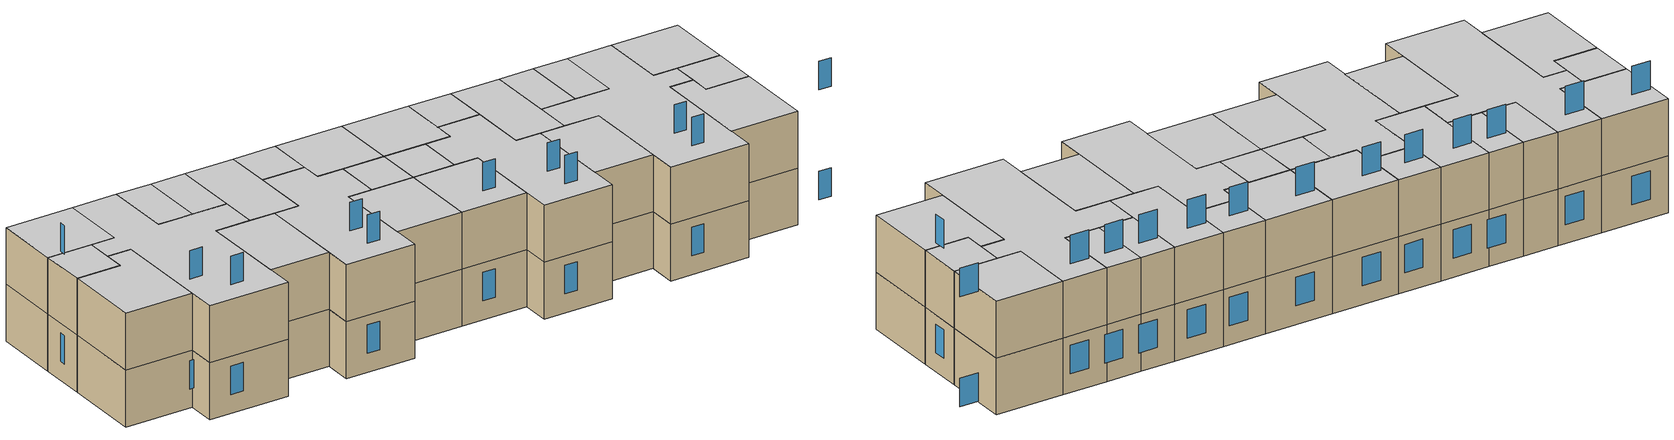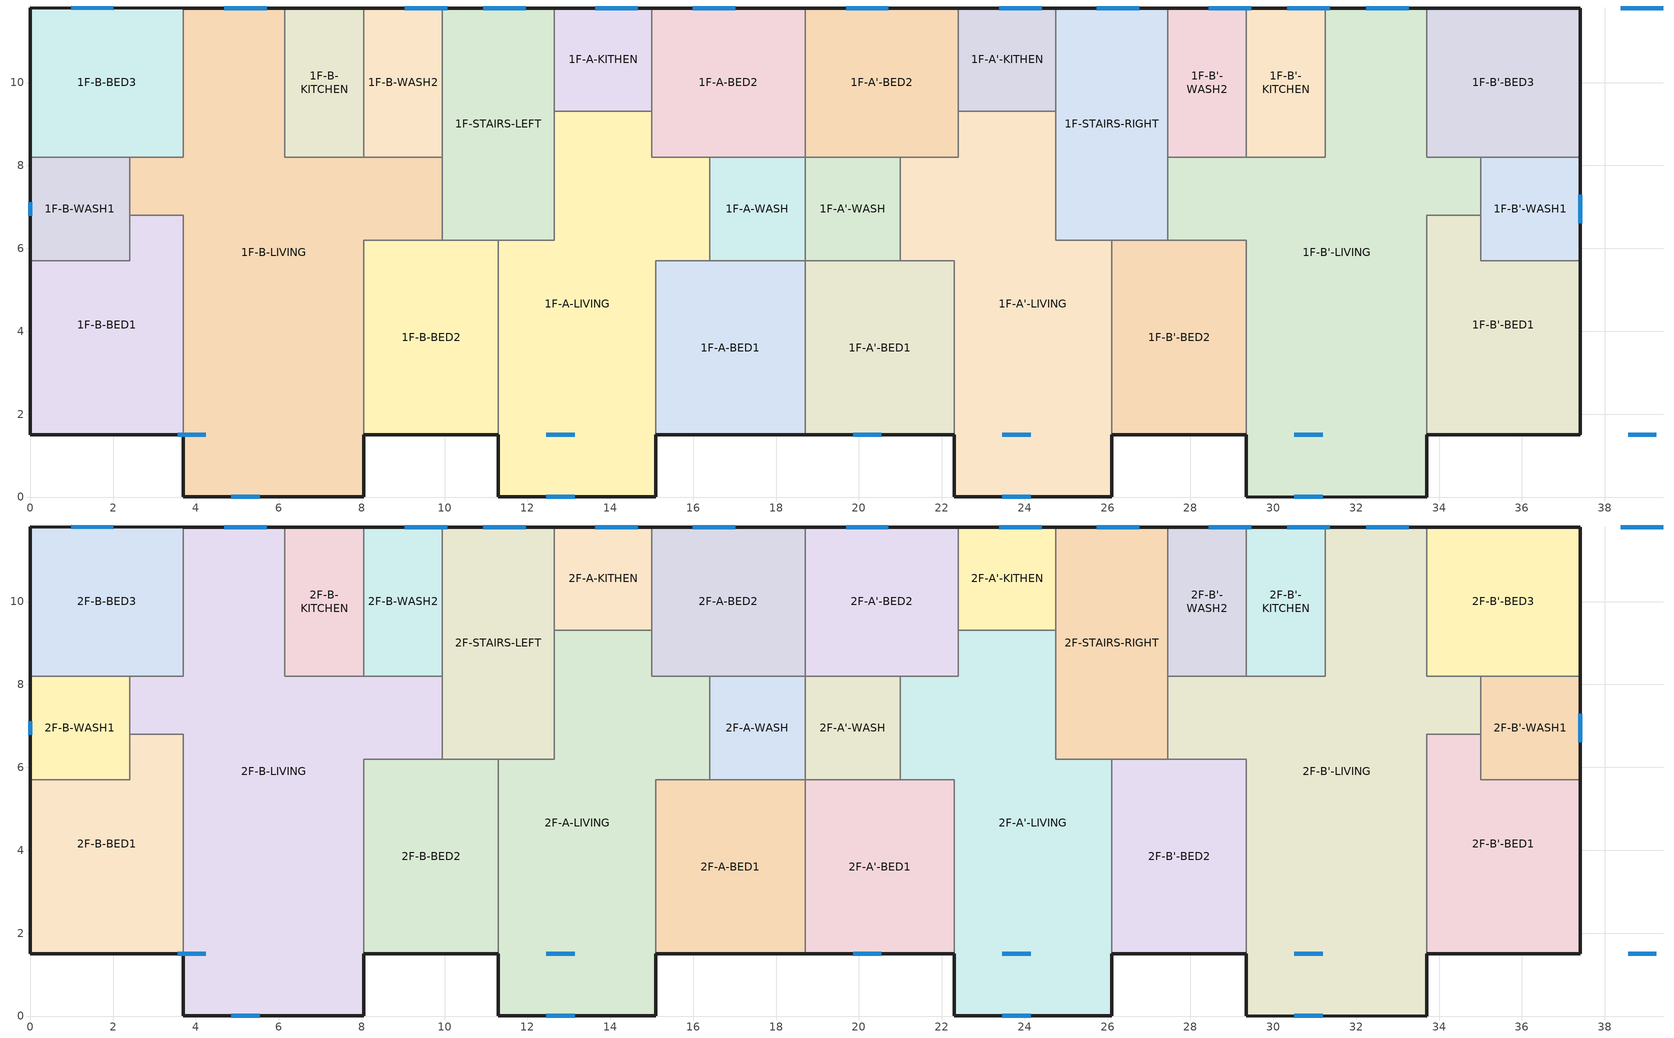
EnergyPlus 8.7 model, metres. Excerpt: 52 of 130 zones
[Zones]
1F-A'-BED1
 floor ground (ground_floor): 22.3,5.7 22.3,1.5 18.7,1.5 18.7,5.7 z0
 wall outside (Exterior Wall): 18.7,1.5 22.3,1.5 z0:3
 wall to 1F-A-BED1 (Interior Wall): 18.7,5.7 18.7,1.5 z0:3
 wall to 1F-A'-WASH (Interior Wall): 21,5.7 18.7,5.7 z0:3
 wall to 1F-A'-LIVING (Interior Wall): 22.3,1.5 22.3,5.7 21,5.7 z0:3
 window (Exterior Window): 23.46,1.5 24.14,1.5 z1:2.5
1F-A'-BED2
 floor ground (ground_floor): 22.4,11.8 22.4,8.2 18.7,8.2 18.7,11.8 z0
 wall outside (Exterior Wall): 22.4,11.8 18.7,11.8 z0:3
 wall to 1F-A'-LIVING (Interior Wall): 21,8.2 22.4,8.2 22.4,9.31 z0:3
 wall to 1F-A'-WASH (Interior Wall): 18.7,8.2 21,8.2 z0:3
 wall to 1F-A-BED2 (Interior Wall): 18.7,11.8 18.7,8.2 z0:3
 wall to 1F-A'-KITHEN (Interior Wall): 22.4,9.31 22.4,11.8 z0:3
 window (Exterior Window): 24.41,11.8 23.39,11.8 z1:2.5
1F-A'-KITHEN
 floor ground (ground_floor): 22.4,11.8 24.75,11.8 24.75,9.31 22.4,9.31 z0
 wall outside (Exterior Wall): 24.75,11.8 22.4,11.8 z0:3
 wall to 1F-STAIRS-RIGHT (Interior Wall): 24.75,9.31 24.75,11.8 z0:3
 wall to 1F-A'-LIVING (Interior Wall): 22.4,9.31 24.75,9.31 z0:3
 window (Exterior Window): 26.76,11.8 25.74,11.8 z1:2.5
1F-A'-LIVING
 floor ground (ground_floor): 24.75,9.31 24.75,6.2 26.1,6.2 26.1,0 22.3,0 22.3,5.7 21,5.7 21,8.2 22.4,8.2 22.4,9.31 z0
 wall outside (Exterior Wall): 22.3,1.5 22.3,0 26.1,0 26.1,1.5 z0:3
 wall to 1F-A'-WASH (Interior Wall): 21,8.2 21,5.7 z0:3
 wall to 1F-STAIRS-RIGHT (Interior Wall): 26.1,6.2 24.75,6.2 24.75,9.31 z0:3
 wall to 1F-B'-BED2 (Interior Wall): 26.1,1.5 26.1,6.2 z0:3
 window (Exterior Window): 23.46,0 24.14,0 z1:2.5
1F-A'-WASH
 floor ground (ground_floor): 21,8.2 21,5.7 18.7,5.7 18.7,8.2 z0
 wall to 1F-A-WASH (Interior Wall): 18.7,8.2 18.7,5.7 z0:3
1F-A-BED1
 floor ground (ground_floor): 18.7,5.7 18.7,1.5 15.1,1.5 15.1,5.7 z0
 wall outside (Exterior Wall): 15.1,1.5 18.7,1.5 z0:3
 wall to 1F-A-LIVING (Interior Wall): 16.4,5.7 15.1,5.7 15.1,1.5 z0:3
 wall to 1F-A-WASH (Interior Wall): 18.7,5.7 16.4,5.7 z0:3
 window (Exterior Window): 19.86,1.5 20.54,1.5 z1:2.5
1F-A-BED2
 floor ground (ground_floor): 15,11.8 18.7,11.8 18.7,8.2 15,8.2 z0
 wall outside (Exterior Wall): 18.7,11.8 15,11.8 z0:3
 wall to 1F-A-WASH (Interior Wall): 16.4,8.2 18.7,8.2 z0:3
 wall to 1F-A-LIVING (Interior Wall): 15,9.31 15,8.2 16.4,8.2 z0:3
 wall to 1F-A-KITHEN (Interior Wall): 15,11.8 15,9.31 z0:3
 window (Exterior Window): 20.71,11.8 19.69,11.8 z1:2.5
1F-A-KITHEN
 floor ground (ground_floor): 12.65,11.8 15,11.8 15,9.31 12.65,9.31 z0
 wall outside (Exterior Wall): 15,11.8 12.65,11.8 z0:3
 wall to 1F-A-LIVING (Interior Wall): 12.65,9.31 15,9.31 z0:3
 wall to 1F-STAIRS-LEFT (Interior Wall): 12.65,11.8 12.65,9.31 z0:3
 window (Exterior Window): 17.01,11.8 15.99,11.8 z1:2.5
1F-A-LIVING
 floor ground (ground_floor): 15,9.31 15,8.2 16.4,8.2 16.4,5.7 15.1,5.7 15.1,0 11.3,0 11.3,6.2 12.65,6.2 12.65,9.31 z0
 wall outside (Exterior Wall): 11.3,1.5 11.3,0 15.1,0 15.1,1.5 z0:3
 wall to 1F-B-BED2 (Interior Wall): 11.3,6.2 11.3,1.5 z0:3
 wall to 1F-STAIRS-LEFT (Interior Wall): 12.65,9.31 12.65,6.2 11.3,6.2 z0:3
 wall to 1F-A-WASH (Interior Wall): 16.4,5.7 16.4,8.2 z0:3
 window (Exterior Window): 12.46,0 13.14,0 z1:2.5
1F-A-WASH
 floor ground (ground_floor): 16.4,8.2 18.7,8.2 18.7,5.7 16.4,5.7 z0
1F-B'-BED1
 floor ground (ground_floor): 35,6.8 35,5.7 37.4,5.7 37.4,1.5 33.7,1.5 33.7,6.8 z0
 wall outside (Exterior Wall): 33.7,1.5 37.4,1.5 37.4,5.7 z0:3
 wall to 1F-B'-LIVING (Interior Wall): 35,6.8 33.7,6.8 33.7,1.5 z0:3
 wall to 1F-B'-WASH1 (Interior Wall): 37.4,5.7 35,5.7 35,6.8 z0:3
 window (Exterior Window): 38.56,1.5 39.24,1.5 z1:2.5
1F-B'-BED2
 floor ground (ground_floor): 29.35,6.2 29.35,1.5 26.1,1.5 26.1,6.2 z0
 wall outside (Exterior Wall): 26.1,1.5 29.35,1.5 z0:3
 wall to 1F-STAIRS-RIGHT (Interior Wall): 27.45,6.2 26.1,6.2 z0:3
 wall to 1F-B'-LIVING (Interior Wall): 29.35,1.5 29.35,6.2 27.45,6.2 z0:3
 window (Exterior Window): 30.51,1.5 31.19,1.5 z1:2.5
1F-B'-BED3
 floor ground (ground_floor): 33.7,11.8 37.4,11.8 37.4,8.2 33.7,8.2 z0
 wall outside (Exterior Wall): 37.4,8.2 37.4,11.8 33.7,11.8 z0:3
 wall to 1F-B'-WASH1 (Interior Wall): 35,8.2 37.4,8.2 z0:3
 wall to 1F-B'-LIVING (Interior Wall): 33.7,11.8 33.7,8.2 35,8.2 z0:3
 window (Exterior Window): 39.41,11.8 38.39,11.8 z1:2.5
1F-B'-KITCHEN
 floor ground (ground_floor): 31.25,11.8 31.25,8.2 29.35,8.2 29.35,11.8 z0
 wall outside (Exterior Wall): 31.25,11.8 29.35,11.8 z0:3
 wall to 1F-B'-LIVING (Interior Wall): 29.35,8.2 31.25,8.2 31.25,11.8 z0:3
 wall to 1F-B'-WASH2 (Interior Wall): 29.35,11.8 29.35,8.2 z0:3
 window (Exterior Window): 33.26,11.8 32.24,11.8 z1:2.5
1F-B'-LIVING
 floor ground (ground_floor): 33.7,11.8 33.7,8.2 35,8.2 35,6.8 33.7,6.8 33.7,0 29.35,0 29.35,6.2 27.45,6.2 27.45,8.2 31.25,8.2 31.25,11.8 z0
 wall outside (Exterior Wall): 29.35,1.5 29.35,0 33.7,0 33.7,1.5 / 33.7,11.8 31.25,11.8 z0:3
 wall to 1F-STAIRS-RIGHT (Interior Wall): 27.45,8.2 27.45,6.2 z0:3
 wall to 1F-B'-WASH2 (Interior Wall): 29.35,8.2 27.45,8.2 z0:3
 wall to 1F-B'-WASH1 (Interior Wall): 35,6.8 35,8.2 z0:3
 window (Exterior Window): 30.51,0 31.19,0 / 31.36,11.8 30.34,11.8 z1:2.5
1F-B'-WASH1
 floor ground (ground_floor): 35,8.2 37.4,8.2 37.4,5.7 35,5.7 z0
 wall outside (Exterior Wall): 37.4,5.7 37.4,8.2 z0:3
 window (Exterior Window): 37.4,6.61 37.4,7.29 z1:2.5
1F-B'-WASH2
 floor ground (ground_floor): 29.35,11.8 29.35,8.2 27.45,8.2 27.45,11.8 z0
 wall outside (Exterior Wall): 29.35,11.8 27.45,11.8 z0:3
 wall to 1F-STAIRS-RIGHT (Interior Wall): 27.45,11.8 27.45,8.2 z0:3
 window (Exterior Window): 31.36,11.8 30.34,11.8 z1:2.5
1F-B-BED1
 floor ground (ground_floor): 3.7,6.8 3.7,1.5 0,1.5 0,5.7 2.4,5.7 2.4,6.8 z0
 wall outside (Exterior Wall): 0,5.7 0,1.5 3.7,1.5 z0:3
 wall to 1F-B-WASH1 (Interior Wall): 2.4,6.8 2.4,5.7 0,5.7 z0:3
 wall to 1F-B-LIVING (Interior Wall): 3.7,1.5 3.7,6.8 2.4,6.8 z0:3
 window (Exterior Window): 3.56,1.5 4.24,1.5 z1:2.5
1F-B-BED2
 floor ground (ground_floor): 11.3,6.2 11.3,1.5 8.05,1.5 8.05,6.2 z0
 wall outside (Exterior Wall): 8.05,1.5 11.3,1.5 z0:3
 wall to 1F-B-LIVING (Interior Wall): 9.95,6.2 8.05,6.2 8.05,1.5 z0:3
 wall to 1F-STAIRS-LEFT (Interior Wall): 11.3,6.2 9.95,6.2 z0:3
 window (Exterior Window): 12.46,1.5 13.14,1.5 z1:2.5
1F-B-BED3
 floor ground (ground_floor): 3.7,11.8 3.7,8.2 0,8.2 0,11.8 z0
 wall outside (Exterior Wall): 3.7,11.8 0,11.8 0,8.2 z0:3
 wall to 1F-B-LIVING (Interior Wall): 2.4,8.2 3.7,8.2 3.7,11.8 z0:3
 wall to 1F-B-WASH1 (Interior Wall): 0,8.2 2.4,8.2 z0:3
 window (Exterior Window): 2.01,11.8 0.99,11.8 z1:2.5
1F-B-KITCHEN
 floor ground (ground_floor): 6.15,11.8 8.05,11.8 8.05,8.2 6.15,8.2 z0
 wall outside (Exterior Wall): 8.05,11.8 6.15,11.8 z0:3
 wall to 1F-B-WASH2 (Interior Wall): 8.05,8.2 8.05,11.8 z0:3
 wall to 1F-B-LIVING (Interior Wall): 6.15,11.8 6.15,8.2 8.05,8.2 z0:3
 window (Exterior Window): 10.06,11.8 9.04,11.8 z1:2.5
1F-B-LIVING
 floor ground (ground_floor): 3.7,11.8 6.15,11.8 6.15,8.2 9.95,8.2 9.95,6.2 8.05,6.2 8.05,0 3.7,0 3.7,6.8 2.4,6.8 2.4,8.2 3.7,8.2 z0
 wall outside (Exterior Wall): 6.15,11.8 3.7,11.8 / 3.7,1.5 3.7,0 8.05,0 8.05,1.5 z0:3
 wall to 1F-B-WASH2 (Interior Wall): 9.95,8.2 8.05,8.2 z0:3
 wall to 1F-STAIRS-LEFT (Interior Wall): 9.95,6.2 9.95,8.2 z0:3
 wall to 1F-B-WASH1 (Interior Wall): 2.4,8.2 2.4,6.8 z0:3
 window (Exterior Window): 4.86,0 5.54,0 / 5.71,11.8 4.69,11.8 z1:2.5
1F-B-WASH1
 floor ground (ground_floor): 2.4,8.2 2.4,5.7 0,5.7 0,8.2 z0
 wall outside (Exterior Wall): 0,8.2 0,5.7 z0:3
 window (Exterior Window): 0,7.12 0,6.78 z1:2.5
1F-B-WASH2
 floor ground (ground_floor): 8.05,11.8 9.95,11.8 9.95,8.2 8.05,8.2 z0
 wall outside (Exterior Wall): 9.95,11.8 8.05,11.8 z0:3
 wall to 1F-STAIRS-LEFT (Interior Wall): 9.95,8.2 9.95,11.8 z0:3
 window (Exterior Window): 11.96,11.8 10.94,11.8 z1:2.5
1F-STAIRS-LEFT
 floor ground (ground_floor): 9.95,11.8 12.65,11.8 12.65,6.2 9.95,6.2 z0
 wall outside (Exterior Wall): 12.65,11.8 9.95,11.8 z0:3
 window (Exterior Window): 14.66,11.8 13.64,11.8 z1:2.5
1F-STAIRS-RIGHT
 floor ground (ground_floor): 27.45,11.8 27.45,6.2 24.75,6.2 24.75,11.8 z0
 wall outside (Exterior Wall): 27.45,11.8 24.75,11.8 z0:3
 window (Exterior Window): 29.46,11.8 28.44,11.8 z1:2.5
2F-A'-BED1
 floor to 1F-A'-BED1 (Interior Floor): 18.7,5.7 22.3,5.7 22.3,1.5 18.7,1.5 z3
 wall outside (Exterior Wall): 18.7,1.5 22.3,1.5 z3:6
 wall to 2F-A-BED1 (Interior Wall): 18.7,5.7 18.7,1.5 z3:6
 wall to 2F-A'-WASH (Interior Wall): 21,5.7 18.7,5.7 z3:6
 wall to 2F-A'-LIVING (Interior Wall): 22.3,1.5 22.3,5.7 21,5.7 z3:6
 window (Exterior Window): 23.46,1.5 24.14,1.5 z6.8:8.3
 ceiling to 3F-A'-BED1 (Interior Ceiling): 22.3,1.5 22.3,5.7 18.7,5.7 18.7,1.5 z6
2F-A'-BED2
 floor to 1F-A'-BED2 (Interior Floor): 18.7,11.8 22.4,11.8 22.4,8.2 18.7,8.2 z3
 wall outside (Exterior Wall): 22.4,11.8 18.7,11.8 z3:6
 wall to 2F-A'-LIVING (Interior Wall): 21,8.2 22.4,8.2 22.4,9.31 z3:6
 wall to 2F-A'-WASH (Interior Wall): 18.7,8.2 21,8.2 z3:6
 wall to 2F-A-BED2 (Interior Wall): 18.7,11.8 18.7,8.2 z3:6
 wall to 2F-A'-KITHEN (Interior Wall): 22.4,9.31 22.4,11.8 z3:6
 window (Exterior Window): 24.41,11.8 23.39,11.8 z6.8:8.3
 ceiling to 3F-A'-BED2 (Interior Ceiling): 22.4,8.2 22.4,11.8 18.7,11.8 18.7,8.2 z6
2F-A'-KITHEN
 floor to 1F-A'-KITHEN (Interior Floor): 24.75,11.8 24.75,9.31 22.4,9.31 22.4,11.8 z3
 wall outside (Exterior Wall): 24.75,11.8 22.4,11.8 z3:6
 wall to 2F-STAIRS-RIGHT (Interior Wall): 24.75,9.31 24.75,11.8 z3:6
 wall to 2F-A'-LIVING (Interior Wall): 22.4,9.31 24.75,9.31 z3:6
 window (Exterior Window): 26.76,11.8 25.74,11.8 z6.8:8.3
 ceiling to 3F-A'-KITHEN (Interior Ceiling): 24.75,9.31 24.75,11.8 22.4,11.8 22.4,9.31 z6
2F-A'-LIVING
 floor to 1F-A'-LIVING (Interior Floor): 22.4,9.31 24.75,9.31 24.75,6.2 26.1,6.2 26.1,0 22.3,0 22.3,5.7 21,5.7 21,8.2 22.4,8.2 z3
 wall outside (Exterior Wall): 22.3,1.5 22.3,0 26.1,0 26.1,1.5 z3:6
 wall to 2F-A'-WASH (Interior Wall): 21,8.2 21,5.7 z3:6
 wall to 2F-STAIRS-RIGHT (Interior Wall): 26.1,6.2 24.75,6.2 24.75,9.31 z3:6
 wall to 2F-B'-BED2 (Interior Wall): 26.1,1.5 26.1,6.2 z3:6
 window (Exterior Window): 23.46,0 24.14,0 z6.8:8.3
 ceiling to 3F-A'-LIVING (Interior Ceiling): 26.1,0 26.1,6.2 24.75,6.2 24.75,9.31 22.4,9.31 22.4,8.2 21,8.2 21,5.7 22.3,5.7 22.3,0 z6
2F-A'-WASH
 floor to 1F-A'-WASH (Interior Floor): 21,8.2 21,5.7 18.7,5.7 18.7,8.2 z3
 wall to 2F-A-WASH (Interior Wall): 18.7,8.2 18.7,5.7 z3:6
 ceiling to 3F-A'-WASH (Interior Ceiling): 21,5.7 21,8.2 18.7,8.2 18.7,5.7 z6
2F-A-BED1
 floor to 1F-A-BED1 (Interior Floor): 15.1,5.7 18.7,5.7 18.7,1.5 15.1,1.5 z3
 wall outside (Exterior Wall): 15.1,1.5 18.7,1.5 z3:6
 wall to 2F-A-LIVING (Interior Wall): 16.4,5.7 15.1,5.7 15.1,1.5 z3:6
 wall to 2F-A-WASH (Interior Wall): 18.7,5.7 16.4,5.7 z3:6
 window (Exterior Window): 19.86,1.5 20.54,1.5 z6.8:8.3
 ceiling to 3F-A-BED1 (Interior Ceiling): 18.7,1.5 18.7,5.7 15.1,5.7 15.1,1.5 z6
2F-A-BED2
 floor to 1F-A-BED2 (Interior Floor): 18.7,11.8 18.7,8.2 15,8.2 15,11.8 z3
 wall outside (Exterior Wall): 18.7,11.8 15,11.8 z3:6
 wall to 2F-A-WASH (Interior Wall): 16.4,8.2 18.7,8.2 z3:6
 wall to 2F-A-LIVING (Interior Wall): 15,9.31 15,8.2 16.4,8.2 z3:6
 wall to 2F-A-KITHEN (Interior Wall): 15,11.8 15,9.31 z3:6
 window (Exterior Window): 20.71,11.8 19.69,11.8 z6.8:8.3
 ceiling to 3F-A-BED2 (Interior Ceiling): 18.7,8.2 18.7,11.8 15,11.8 15,8.2 z6
2F-A-KITHEN
 floor to 1F-A-KITHEN (Interior Floor): 15,11.8 15,9.31 12.65,9.31 12.65,11.8 z3
 wall outside (Exterior Wall): 15,11.8 12.65,11.8 z3:6
 wall to 2F-A-LIVING (Interior Wall): 12.65,9.31 15,9.31 z3:6
 wall to 2F-STAIRS-LEFT (Interior Wall): 12.65,11.8 12.65,9.31 z3:6
 window (Exterior Window): 17.01,11.8 15.99,11.8 z6.8:8.3
 ceiling to 3F-A-KITHEN (Interior Ceiling): 15,9.31 15,11.8 12.65,11.8 12.65,9.31 z6
2F-A-LIVING
 floor to 1F-A-LIVING (Interior Floor): 12.65,9.31 15,9.31 15,8.2 16.4,8.2 16.4,5.7 15.1,5.7 15.1,0 11.3,0 11.3,6.2 12.65,6.2 z3
 wall outside (Exterior Wall): 11.3,1.5 11.3,0 15.1,0 15.1,1.5 z3:6
 wall to 2F-B-BED2 (Interior Wall): 11.3,6.2 11.3,1.5 z3:6
 wall to 2F-STAIRS-LEFT (Interior Wall): 12.65,9.31 12.65,6.2 11.3,6.2 z3:6
 wall to 2F-A-WASH (Interior Wall): 16.4,5.7 16.4,8.2 z3:6
 window (Exterior Window): 12.46,0 13.14,0 z6.8:8.3
 ceiling to 3F-A-LIVING (Interior Ceiling): 15.1,0 15.1,5.7 16.4,5.7 16.4,8.2 15,8.2 15,9.31 12.65,9.31 12.65,6.2 11.3,6.2 11.3,0 z6
2F-A-WASH
 floor to 1F-A-WASH (Interior Floor): 18.7,8.2 18.7,5.7 16.4,5.7 16.4,8.2 z3
 ceiling to 3F-A-WASH (Interior Ceiling): 18.7,5.7 18.7,8.2 16.4,8.2 16.4,5.7 z6
2F-B'-BED1
 floor to 1F-B'-BED1 (Interior Floor): 35,6.8 35,5.7 37.4,5.7 37.4,1.5 33.7,1.5 33.7,6.8 z3
 wall outside (Exterior Wall): 33.7,1.5 37.4,1.5 37.4,5.7 z3:6
 wall to 2F-B'-LIVING (Interior Wall): 35,6.8 33.7,6.8 33.7,1.5 z3:6
 wall to 2F-B'-WASH1 (Interior Wall): 37.4,5.7 35,5.7 35,6.8 z3:6
 window (Exterior Window): 38.56,1.5 39.24,1.5 z6.8:8.3
 ceiling to 3F-B'-BED1 (Interior Ceiling): 37.4,1.5 37.4,5.7 35,5.7 35,6.8 33.7,6.8 33.7,1.5 z6
2F-B'-BED2
 floor to 1F-B'-BED2 (Interior Floor): 26.1,6.2 29.35,6.2 29.35,1.5 26.1,1.5 z3
 wall outside (Exterior Wall): 26.1,1.5 29.35,1.5 z3:6
 wall to 2F-STAIRS-RIGHT (Interior Wall): 27.45,6.2 26.1,6.2 z3:6
 wall to 2F-B'-LIVING (Interior Wall): 29.35,1.5 29.35,6.2 27.45,6.2 z3:6
 window (Exterior Window): 30.51,1.5 31.19,1.5 z6.8:8.3
 ceiling to 3F-B'-BED2 (Interior Ceiling): 29.35,1.5 29.35,6.2 26.1,6.2 26.1,1.5 z6
2F-B'-BED3
 floor to 1F-B'-BED3 (Interior Floor): 37.4,11.8 37.4,8.2 33.7,8.2 33.7,11.8 z3
 wall outside (Exterior Wall): 37.4,8.2 37.4,11.8 33.7,11.8 z3:6
 wall to 2F-B'-WASH1 (Interior Wall): 35,8.2 37.4,8.2 z3:6
 wall to 2F-B'-LIVING (Interior Wall): 33.7,11.8 33.7,8.2 35,8.2 z3:6
 window (Exterior Window): 39.41,11.8 38.39,11.8 z6.8:8.3
 ceiling to 3F-B'-BED3 (Interior Ceiling): 37.4,8.2 37.4,11.8 33.7,11.8 33.7,8.2 z6
2F-B'-KITCHEN
 floor to 1F-B'-KITCHEN (Interior Floor): 29.35,11.8 31.25,11.8 31.25,8.2 29.35,8.2 z3
 wall outside (Exterior Wall): 31.25,11.8 29.35,11.8 z3:6
 wall to 2F-B'-LIVING (Interior Wall): 29.35,8.2 31.25,8.2 31.25,11.8 z3:6
 wall to 2F-B'-WASH2 (Interior Wall): 29.35,11.8 29.35,8.2 z3:6
 window (Exterior Window): 33.26,11.8 32.24,11.8 z6.8:8.3
 ceiling to 3F-B'-KITCHEN (Interior Ceiling): 29.35,8.2 31.25,8.2 31.25,11.8 29.35,11.8 z6
2F-B'-LIVING
 floor to 1F-B'-LIVING (Interior Floor): 31.25,11.8 33.7,11.8 33.7,8.2 35,8.2 35,6.8 33.7,6.8 33.7,0 29.35,0 29.35,6.2 27.45,6.2 27.45,8.2 31.25,8.2 z3
 wall outside (Exterior Wall): 29.35,1.5 29.35,0 33.7,0 33.7,1.5 / 33.7,11.8 31.25,11.8 z3:6
 wall to 2F-STAIRS-RIGHT (Interior Wall): 27.45,8.2 27.45,6.2 z3:6
 wall to 2F-B'-WASH2 (Interior Wall): 29.35,8.2 27.45,8.2 z3:6
 wall to 2F-B'-WASH1 (Interior Wall): 35,6.8 35,8.2 z3:6
 window (Exterior Window): 30.51,0 31.19,0 / 31.36,11.8 30.34,11.8 z6.8:8.3
 ceiling to 3F-B'-LIVING (Interior Ceiling): 33.7,0 33.7,6.8 35,6.8 35,8.2 33.7,8.2 33.7,11.8 31.25,11.8 31.25,8.2 27.45,8.2 27.45,6.2 29.35,6.2 29.35,0 z6
2F-B'-WASH1
 floor to 1F-B'-WASH1 (Interior Floor): 37.4,8.2 37.4,5.7 35,5.7 35,8.2 z3
 wall outside (Exterior Wall): 37.4,5.7 37.4,8.2 z3:6
 window (Exterior Window): 37.4,6.61 37.4,7.29 z6.8:8.3
 ceiling to 3F-B'-WASH1 (Interior Ceiling): 37.4,5.7 37.4,8.2 35,8.2 35,5.7 z6
2F-B'-WASH2
 floor to 1F-B'-WASH2 (Interior Floor): 27.45,11.8 29.35,11.8 29.35,8.2 27.45,8.2 z3
 wall outside (Exterior Wall): 29.35,11.8 27.45,11.8 z3:6
 wall to 2F-STAIRS-RIGHT (Interior Wall): 27.45,11.8 27.45,8.2 z3:6
 window (Exterior Window): 31.36,11.8 30.34,11.8 z6.8:8.3
 ceiling to 3F-B'-WASH2 (Interior Ceiling): 29.35,8.2 29.35,11.8 27.45,11.8 27.45,8.2 z6
2F-B-BED1
 floor to 1F-B-BED1 (Interior Floor): 2.4,6.8 3.7,6.8 3.7,1.5 0,1.5 0,5.7 2.4,5.7 z3
 wall outside (Exterior Wall): 0,5.7 0,1.5 3.7,1.5 z3:6
 wall to 2F-B-WASH1 (Interior Wall): 2.4,6.8 2.4,5.7 0,5.7 z3:6
 wall to 2F-B-LIVING (Interior Wall): 3.7,1.5 3.7,6.8 2.4,6.8 z3:6
 window (Exterior Window): 3.56,1.5 4.24,1.5 z6.8:8.3
 ceiling to 3F-B-BED1 (Interior Ceiling): 3.7,1.5 3.7,6.8 2.4,6.8 2.4,5.7 0,5.7 0,1.5 z6
2F-B-BED2
 floor to 1F-B-BED2 (Interior Floor): 8.05,6.2 11.3,6.2 11.3,1.5 8.05,1.5 z3
 wall outside (Exterior Wall): 8.05,1.5 11.3,1.5 z3:6
 wall to 2F-B-LIVING (Interior Wall): 9.95,6.2 8.05,6.2 8.05,1.5 z3:6
 wall to 2F-STAIRS-LEFT (Interior Wall): 11.3,6.2 9.95,6.2 z3:6
 window (Exterior Window): 12.46,1.5 13.14,1.5 z6.8:8.3
 ceiling to 3F-B-BED2 (Interior Ceiling): 11.3,1.5 11.3,6.2 8.05,6.2 8.05,1.5 z6
2F-B-BED3
 floor to 1F-B-BED3 (Interior Floor): 0,11.8 3.7,11.8 3.7,8.2 0,8.2 z3
 wall outside (Exterior Wall): 3.7,11.8 0,11.8 0,8.2 z3:6
 wall to 2F-B-LIVING (Interior Wall): 2.4,8.2 3.7,8.2 3.7,11.8 z3:6
 wall to 2F-B-WASH1 (Interior Wall): 0,8.2 2.4,8.2 z3:6
 window (Exterior Window): 2.01,11.8 0.99,11.8 z6.8:8.3
 ceiling to 3F-B-BED3 (Interior Ceiling): 3.7,8.2 3.7,11.8 0,11.8 0,8.2 z6
2F-B-KITCHEN
 floor to 1F-B-KITCHEN (Interior Floor): 8.05,11.8 8.05,8.2 6.15,8.2 6.15,11.8 z3
 wall outside (Exterior Wall): 8.05,11.8 6.15,11.8 z3:6
 wall to 2F-B-WASH2 (Interior Wall): 8.05,8.2 8.05,11.8 z3:6
 wall to 2F-B-LIVING (Interior Wall): 6.15,11.8 6.15,8.2 8.05,8.2 z3:6
 window (Exterior Window): 10.06,11.8 9.04,11.8 z6.8:8.3
 ceiling to 3F-B-KITCHEN (Interior Ceiling): 8.05,8.2 8.05,11.8 6.15,11.8 6.15,8.2 z6
2F-B-LIVING
 floor to 1F-B-LIVING (Interior Floor): 3.7,11.8 6.15,11.8 6.15,8.2 9.95,8.2 9.95,6.2 8.05,6.2 8.05,0 3.7,0 3.7,6.8 2.4,6.8 2.4,8.2 3.7,8.2 z3
 wall outside (Exterior Wall): 6.15,11.8 3.7,11.8 / 3.7,1.5 3.7,0 8.05,0 8.05,1.5 z3:6
 wall to 2F-B-WASH2 (Interior Wall): 9.95,8.2 8.05,8.2 z3:6
 wall to 2F-STAIRS-LEFT (Interior Wall): 9.95,6.2 9.95,8.2 z3:6
 wall to 2F-B-WASH1 (Interior Wall): 2.4,8.2 2.4,6.8 z3:6
 window (Exterior Window): 4.86,0 5.54,0 / 5.71,11.8 4.69,11.8 z6.8:8.3
 ceiling to 3F-B-LIVING (Interior Ceiling): 8.05,0 8.05,6.2 9.95,6.2 9.95,8.2 6.15,8.2 6.15,11.8 3.7,11.8 3.7,8.2 2.4,8.2 2.4,6.8 3.7,6.8 3.7,0 z6
2F-B-WASH1
 floor to 1F-B-WASH1 (Interior Floor): 2.4,8.2 2.4,5.7 0,5.7 0,8.2 z3
 wall outside (Exterior Wall): 0,8.2 0,5.7 z3:6
 window (Exterior Window): 0,7.12 0,6.78 z6.8:8.3
 ceiling to 3F-B-WASH1 (Interior Ceiling): 2.4,5.7 2.4,8.2 0,8.2 0,5.7 z6
2F-B-WASH2
 floor to 1F-B-WASH2 (Interior Floor): 9.95,11.8 9.95,8.2 8.05,8.2 8.05,11.8 z3
 wall outside (Exterior Wall): 9.95,11.8 8.05,11.8 z3:6
 wall to 2F-STAIRS-LEFT (Interior Wall): 9.95,8.2 9.95,11.8 z3:6
 window (Exterior Window): 11.96,11.8 10.94,11.8 z6.8:8.3
 ceiling to 3F-B-WASH2 (Interior Ceiling): 9.95,8.2 9.95,11.8 8.05,11.8 8.05,8.2 z6
2F-STAIRS-LEFT
 floor to 1F-STAIRS-LEFT (Interior Floor): 9.95,11.8 12.65,11.8 12.65,6.2 9.95,6.2 z3
 wall outside (Exterior Wall): 12.65,11.8 9.95,11.8 z3:6
 window (Exterior Window): 14.66,11.8 13.64,11.8 z6.8:8.3
 ceiling to 3F-STAIRS-LEFT (Interior Ceiling): 12.65,6.2 12.65,11.8 9.95,11.8 9.95,6.2 z6
2F-STAIRS-RIGHT
 floor to 1F-STAIRS-RIGHT (Interior Floor): 27.45,11.8 27.45,6.2 24.75,6.2 24.75,11.8 z3
 wall outside (Exterior Wall): 27.45,11.8 24.75,11.8 z3:6
 window (Exterior Window): 29.46,11.8 28.44,11.8 z6.8:8.3
 ceiling to 3F-STAIRS-RIGHT (Interior Ceiling): 27.45,6.2 27.45,11.8 24.75,11.8 24.75,6.2 z6
[Building]
basic model: North Axis {deg}=0; Terrain=City; Solar Distribution=FullInteriorAndExteriorWithReflections
[Material] Thermal Absorptance=0.9; Solar Absorptance=0.7; Visible Absorptance=0.7
Name | Roughness | Thickness {m} | Conductivity {W/m-K} | Density {kg/m3} | Specific Heat {J/kg-K}
5shuinishajiang | Rough | 0.005 | 0.93 | 1800 | 1050
20shuinishajiang | Rough | 0.02 | 0.93 | 1800 | 1050
30NanRanXinJiSuJuBenBan | Rough | 0.03 | 0.03 | 30 | 1380
ShaoJieYeYan | Rough | 0.2 | 0.58 | 1400 | 1050
60hunningtulouban | Rough | 0.06 | 1.74 | 2500 | 920
10baowenshajiang | Smooth | 0.01 | 0.29 | 800 | 1050
45 xishihunningtu | Rough | 0.045 | 1.51 | 2300 | 920
85 XPS | Smooth | 0.085 | 0.3 | 28.5 | 1647
15mudiban | VerySmooth | 0.015 | 0.18 | 700 | 2510
[Material:NoMass] Roughness=Rough; Thermal Absorptance=0.9; Solar Absorptance=0.7; Visible Absorptance=0.7
Name | Thermal Resistance {m2-K/W}
Exterior Wall | 1
ground | 3.12
Interior Wall | 0.5
[WindowMaterial:SimpleGlazingSystem]
window2: U-Factor {W/m2-K}=1.71; Solar Heat Gain Coefficient=0.67
[WindowMaterial:Blind]
blind: Slat Orientation=Horizontal; Slat Width {m}=0.025; Slat Separation {m}=0.019; Slat Thickness {m}=0.001; Slat Angle {deg}=45; Slat Conductivity {W/m-K}=0.1; Slat Beam Solar Transmittance=0; Front Side Slat Beam Solar Reflectance=0.7; Back Side Slat Beam Solar Reflectance=0.7; Slat Diffuse Solar Transmittance=0; Front Side Slat Diffuse Solar Reflectance=0.7; Back Side Slat Diffuse Solar Reflectance=0.7; Slat Beam Visible Transmittance=0; Front Side Slat Beam Visible Reflectance=0.5; Back Side Slat Beam Visible Reflectance=0.5; Slat Diffuse Visible Transmittance=0; Front Side Slat Diffuse Visible Reflectance=0.5; Back Side Slat Diffuse Visible Reflectance=0.5; Slat Infrared Hemispherical Transmittance=0; Front Side Slat Infrared Hemispherical Emissivity=0.9; Back Side Slat Infrared Hemispherical Emissivity=0.9; Blind to Glass Distance {m}=0.05; Blind Top Opening Multiplier=0; Blind Bottom Opening Multiplier=0; Blind Left Side Opening Multiplier=0.5; Blind Right Side Opening Multiplier=0.5; Minimum Slat Angle {deg}=0; Maximum Slat Angle {deg}=180
[Construction]
ground_floor: ground
Exterior Wall: 5shuinishajiang, 30NanRanXinJiSuJuBenBan, 20shuinishajiang, ShaoJieYeYan, 20shuinishajiang
Interior Wall: 10baowenshajiang, 60hunningtulouban, 10baowenshajiang
Interior Ceiling: 15mudiban, 45 xishihunningtu, 85 XPS, 60hunningtulouban, 60hunningtulouban
Interior Floor: 60hunningtulouban, 60hunningtulouban, 85 XPS, 45 xishihunningtu, 15mudiban
Exterior Window: window2
[WindowProperty:ShadingControl]
external shading control: Shading Type=ExteriorBlind; Shading Control Type=OnIfScheduleAllows; Schedule=shading schedule; Shading Control Is Scheduled=Yes; Glare Control Is Active=No; Shading Device Material=blind; Type of Slat Angle Control for Blinds=FixedSlatAngle
[Zone]
1F-A'-BED1; 1F-A'-BED2; 1F-A'-KITHEN; 1F-A'-LIVING; 1F-A'-WASH; 1F-A-BED1; 1F-A-BED2; 1F-A-KITHEN; 1F-A-LIVING; 1F-A-WASH; 1F-B'-BED1; 1F-B'-BED2; 1F-B'-BED3; 1F-B'-KITCHEN; 1F-B'-LIVING; 1F-B'-WASH1; 1F-B'-WASH2; 1F-B-BED1; 1F-B-BED2; 1F-B-BED3; 1F-B-KITCHEN; 1F-B-LIVING; 1F-B-WASH1; 1F-B-WASH2; 1F-STAIRS-LEFT; 1F-STAIRS-RIGHT; 2F-A'-BED1; 2F-A'-BED2; 2F-A'-KITHEN; 2F-A'-LIVING; 2F-A'-WASH; 2F-A-BED1; 2F-A-BED2; 2F-A-KITHEN; 2F-A-LIVING; 2F-A-WASH; 2F-B'-BED1; 2F-B'-BED2; 2F-B'-BED3; 2F-B'-KITCHEN; 2F-B'-LIVING; 2F-B'-WASH1; 2F-B'-WASH2; 2F-B-BED1; 2F-B-BED2; 2F-B-BED3; 2F-B-KITCHEN; 2F-B-LIVING; 2F-B-WASH1; 2F-B-WASH2; 2F-STAIRS-LEFT; 2F-STAIRS-RIGHT
[ZoneVentilation:WindandStackOpenArea] Opening Area {m2}=0.3; Opening Effectiveness=autocalculate; Discharge Coefficient for Opening=autocalculate; Minimum Indoor Temperature {C}=-100; Maximum Indoor Temperature {C}=100; Delta Temperature {deltaC}=-100; Minimum Outdoor Temperature {C}=-100; Maximum Outdoor Temperature {C}=100; Maximum Wind Speed {m/s}=40
Name | Zone | Opening Area Fraction Schedule
ventilation-wind1 | 1F-A'-BED1 | Working/Schooling Bedroom occupancy
ventilation-wind2 | 1F-A'-BED2 | Working/Schooling Bedroom occupancy
ventilation-wind3 | 1F-A'-LIVING | Retired excluded fml livingroom  occupancy
ventilation-wind4 | 1F-A-BED1 | Working/Schooling Bedroom occupancy
ventilation-wind5 | 1F-A-BED2 | Working/Schooling Bedroom occupancy
ventilation-wind6 | 1F-A-LIVING | Retired excluded fml livingroom  occupancy
ventilation-wind7 | 1F-B'-BED1 | Retired Bedroom occupancy
ventilation-wind8 | 1F-B'-BED2 | Retired Bedroom occupancy
ventilation-wind9 | 1F-B'-BED3 | Retired Bedroom occupancy
ventilation-wind10 | 1F-B'-LIVING | Retired included fml livingroom occupancy
ventilation-wind11 | 1F-B-BED1 | Retired Bedroom occupancy
ventilation-wind12 | 1F-B-BED2 | Retired Bedroom occupancy
ventilation-wind13 | 1F-B-BED3 | Retired Bedroom occupancy
ventilation-wind14 | 1F-B-LIVING | Retired included fml livingroom occupancy
ventilation-wind15 | 2F-A'-BED1 | Working/Schooling Bedroom occupancy
ventilation-wind16 | 2F-A'-BED2 | Working/Schooling Bedroom occupancy
ventilation-wind17 | 2F-A'-LIVING | Retired excluded fml livingroom  occupancy
ventilation-wind18 | 2F-A-BED1 | Working/Schooling Bedroom occupancy
ventilation-wind19 | 2F-A-BED2 | Working/Schooling Bedroom occupancy
ventilation-wind20 | 2F-A-LIVING | Retired excluded fml livingroom  occupancy
ventilation-wind21 | 2F-B'-BED1 | Retired Bedroom occupancy
ventilation-wind22 | 2F-B'-BED2 | Retired Bedroom occupancy
ventilation-wind23 | 2F-B'-BED3 | Retired Bedroom occupancy
ventilation-wind24 | 2F-B'-LIVING | Retired included fml livingroom occupancy
ventilation-wind25 | 2F-B-BED1 | Retired Bedroom occupancy
ventilation-wind26 | 2F-B-BED2 | Retired Bedroom occupancy
ventilation-wind27 | 2F-B-BED3 | Retired Bedroom occupancy
ventilation-wind28 | 2F-B-LIVING | Retired included fml livingroom occupancy
[AvailabilityManager:HybridVentilation] Ventilation Control Mode Schedule=On; Use Weather File Rain Indicators=Yes; Maximum Wind Speed {m/s}=40; Minimum Outdoor Temperature {C}=18; Maximum Outdoor Temperature {C}=26; Minimum Outdoor Enthalpy {J/kg}=1; Maximum Outdoor Enthalpy {J/kg}=299999; Minimum Outdoor Ventilation Air Schedule=Off; Simple Airflow Control Type Schedule=On
Name | Control Zone | ZoneVentilation Object
ventilation manager1 | 1F-A'-BED1 | ventilation-wind1
ventilation manager2 | 1F-A'-BED2 | ventilation-wind2
ventilation manager3 | 1F-A'-LIVING | ventilation-wind3
ventilation manager4 | 1F-A-BED1 | ventilation-wind4
ventilation manager5 | 1F-A-BED2 | ventilation-wind5
ventilation manager6 | 1F-A-LIVING | ventilation-wind6
ventilation manager7 | 1F-B'-BED1 | ventilation-wind7
ventilation manager8 | 1F-B'-BED2 | ventilation-wind8
ventilation manager9 | 1F-B'-BED3 | ventilation-wind9
ventilation manager10 | 1F-B'-LIVING | ventilation-wind10
ventilation manager11 | 1F-B-BED1 | ventilation-wind11
ventilation manager12 | 1F-B-BED2 | ventilation-wind12
ventilation manager13 | 1F-B-BED3 | ventilation-wind13
ventilation manager14 | 1F-B-LIVING | ventilation-wind14
ventilation manager15 | 2F-A'-BED1 | ventilation-wind15
ventilation manager16 | 2F-A'-BED2 | ventilation-wind16
ventilation manager17 | 2F-A'-LIVING | ventilation-wind17
ventilation manager18 | 2F-A-BED1 | ventilation-wind18
ventilation manager19 | 2F-A-BED2 | ventilation-wind19
ventilation manager20 | 2F-A-LIVING | ventilation-wind20
ventilation manager21 | 2F-B'-BED1 | ventilation-wind21
ventilation manager22 | 2F-B'-BED2 | ventilation-wind22
ventilation manager23 | 2F-B'-BED3 | ventilation-wind23
ventilation manager24 | 2F-B'-LIVING | ventilation-wind24
ventilation manager25 | 2F-B-BED1 | ventilation-wind25
ventilation manager26 | 2F-B-BED2 | ventilation-wind26
ventilation manager27 | 2F-B-BED3 | ventilation-wind27
ventilation manager28 | 2F-B-LIVING | ventilation-wind28
[ThermostatSetpoint:DualSetpoint]
Setpoints Dual SP Control: Heating Setpoint Temperature Schedule=Heating setpoint; Cooling Setpoint Temperature Schedule=Cooling setpoint
[ZoneControl:Thermostat] Control Type Schedule=HVACTemplate-Always 4; Control=Setpoints Dual SP Control
Name | Zone or ZoneList
1F-A'-BED1 Thermostat | 1F-A'-BED1
1F-A'-BED2 Thermostat | 1F-A'-BED2
1F-A'-LIVING Thermostat | 1F-A'-LIVING
1F-A-BED1 Thermostat | 1F-A-BED1
1F-A-BED2 Thermostat | 1F-A-BED2
1F-A-LIVING Thermostat | 1F-A-LIVING
1F-B'-BED1 Thermostat | 1F-B'-BED1
1F-B'-BED2 Thermostat | 1F-B'-BED2
1F-B'-BED3 Thermostat | 1F-B'-BED3
1F-B'-LIVING Thermostat | 1F-B'-LIVING
1F-B-BED1 Thermostat | 1F-B-BED1
1F-B-BED2 Thermostat | 1F-B-BED2
1F-B-BED3 Thermostat | 1F-B-BED3
1F-B-LIVING Thermostat | 1F-B-LIVING
2F-A'-BED1 Thermostat | 2F-A'-BED1
2F-A'-BED2 Thermostat | 2F-A'-BED2
2F-A'-LIVING Thermostat | 2F-A'-LIVING
2F-A-BED1 Thermostat | 2F-A-BED1
2F-A-BED2 Thermostat | 2F-A-BED2
2F-A-LIVING Thermostat | 2F-A-LIVING
2F-B'-BED1 Thermostat | 2F-B'-BED1
2F-B'-BED2 Thermostat | 2F-B'-BED2
2F-B'-BED3 Thermostat | 2F-B'-BED3
2F-B'-LIVING Thermostat | 2F-B'-LIVING
2F-B-BED1 Thermostat | 2F-B-BED1
2F-B-BED2 Thermostat | 2F-B-BED2
2F-B-BED3 Thermostat | 2F-B-BED3
2F-B-LIVING Thermostat | 2F-B-LIVING
[Zone equipment]
1F-A'-BED1: 1F-A'-BED1 Ideal Loads Air System
1F-A'-BED2: 1F-A'-BED2 Ideal Loads Air System
1F-A'-LIVING: 1F-A'-LIVING Ideal Loads Air System
1F-A-BED1: 1F-A-BED1 Ideal Loads Air System
1F-A-BED2: 1F-A-BED2 Ideal Loads Air System
1F-A-LIVING: 1F-A-LIVING Ideal Loads Air System
1F-B'-BED1: 1F-B'-BED1 Ideal Loads Air System
1F-B'-BED2: 1F-B'-BED2 Ideal Loads Air System
1F-B'-BED3: 1F-B'-BED3 Ideal Loads Air System
1F-B'-LIVING: 1F-B'-LIVING Ideal Loads Air System
1F-B-BED1: 1F-B-BED1 Ideal Loads Air System
1F-B-BED2: 1F-B-BED2 Ideal Loads Air System
1F-B-BED3: 1F-B-BED3 Ideal Loads Air System
1F-B-LIVING: 1F-B-LIVING Ideal Loads Air System
2F-A'-BED1: 2F-A'-BED1 Ideal Loads Air System
2F-A'-BED2: 2F-A'-BED2 Ideal Loads Air System
2F-A'-LIVING: 2F-A'-LIVING Ideal Loads Air System
2F-A-BED1: 2F-A-BED1 Ideal Loads Air System
2F-A-BED2: 2F-A-BED2 Ideal Loads Air System
2F-A-LIVING: 2F-A-LIVING Ideal Loads Air System
2F-B'-BED1: 2F-B'-BED1 Ideal Loads Air System
2F-B'-BED2: 2F-B'-BED2 Ideal Loads Air System
2F-B'-BED3: 2F-B'-BED3 Ideal Loads Air System
2F-B'-LIVING: 2F-B'-LIVING Ideal Loads Air System
2F-B-BED1: 2F-B-BED1 Ideal Loads Air System
2F-B-BED2: 2F-B-BED2 Ideal Loads Air System
2F-B-BED3: 2F-B-BED3 Ideal Loads Air System
2F-B-LIVING: 2F-B-LIVING Ideal Loads Air System
[ZoneHVAC:IdealLoadsAirSystem] Maximum Heating Supply Air Temperature [C]=50; Minimum Cooling Supply Air Temperature [C]=13; Maximum Heating Supply Air Humidity Ratio [kg-H20/kg-air]=0.0156; Minimum Cooling Supply Air Humidity Ratio [kg-H20/kg-air]=0.0077; Heating Limit=NoLimit; Cooling Limit=NoLimit; Dehumidification Control Type=ConstantSupplyHumidityRatio; Cooling Sensible Heat Ratio=0.7; Humidification Control Type=ConstantSupplyHumidityRatio; Demand Controlled Ventilation Type=None; Outdoor Air Economizer Type=NoEconomizer; Heat Recovery Type=None; Sensible Heat Recovery Effectiveness=0.7; Latent Heat Recovery Effectiveness=0.65
Name | Availability Schedule
1F-A'-BED1 Ideal Loads Air System; 1F-A'-BED2 Ideal Loads Air System; 1F-A-BED1 Ideal Loads Air System; 1F-A-BED2 Ideal Loads Air System; 2F-A'-BED1 Ideal Loads Air System; 2F-A'-BED2 Ideal Loads Air System; 2F-A-BED1 Ideal Loads Air System; 2F-A-BED2 Ideal Loads Air System; 3F-A'-BED1 Ideal Loads Air System; 3F-A'-BED2 Ideal Loads Air System; 3F-A-BED1 Ideal Loads Air System; 3F-A-BED2 Ideal Loads Air System; 4F-A'-BED1 Ideal Loads Air System; 4F-A'-BED2 Ideal Loads Air System; 4F-A-BED1 Ideal Loads Air System; 4F-A-BED2 Ideal Loads Air System; 5F-A'-BED1 Ideal Loads Air System; 5F-A'-BED2 Ideal Loads Air System; 5F-A-BED1 Ideal Loads Air System; 5F-A-BED2 Ideal Loads Air System | Working/Schooling Bedroom occupancy
1F-A'-LIVING Ideal Loads Air System; 1F-A-LIVING Ideal Loads Air System; 2F-A'-LIVING Ideal Loads Air System; 2F-A-LIVING Ideal Loads Air System; 3F-A'-LIVING Ideal Loads Air System; 3F-A-LIVING Ideal Loads Air System; 4F-A'-LIVING Ideal Loads Air System; 4F-A-LIVING Ideal Loads Air System; 5F-A'-LIVING Ideal Loads Air System; 5F-A-LIVING Ideal Loads Air System | Retired excluded fml livingroom  occupancy
1F-B'-BED1 Ideal Loads Air System; 1F-B'-BED2 Ideal Loads Air System; 1F-B'-BED3 Ideal Loads Air System; 1F-B-BED1 Ideal Loads Air System; 1F-B-BED2 Ideal Loads Air System; 1F-B-BED3 Ideal Loads Air System; 2F-B'-BED1 Ideal Loads Air System; 2F-B'-BED2 Ideal Loads Air System; 2F-B'-BED3 Ideal Loads Air System; 2F-B-BED1 Ideal Loads Air System; 2F-B-BED2 Ideal Loads Air System; 2F-B-BED3 Ideal Loads Air System; 3F-B'-BED1 Ideal Loads Air System; 3F-B'-BED2 Ideal Loads Air System; 3F-B'-BED3 Ideal Loads Air System; 3F-B-BED1 Ideal Loads Air System; 3F-B-BED2 Ideal Loads Air System; 3F-B-BED3 Ideal Loads Air System; 4F-B'-BED1 Ideal Loads Air System; 4F-B'-BED2 Ideal Loads Air System; 4F-B'-BED3 Ideal Loads Air System; 4F-B-BED1 Ideal Loads Air System; 4F-B-BED2 Ideal Loads Air System; 4F-B-BED3 Ideal Loads Air System; 5F-B'-BED1 Ideal Loads Air System; 5F-B'-BED2 Ideal Loads Air System; 5F-B'-BED3 Ideal Loads Air System; 5F-B-BED1 Ideal Loads Air System; 5F-B-BED2 Ideal Loads Air System; 5F-B-BED3 Ideal Loads Air System | Retired Bedroom occupancy
1F-B'-LIVING Ideal Loads Air System; 1F-B-LIVING Ideal Loads Air System; 2F-B'-LIVING Ideal Loads Air System; 2F-B-LIVING Ideal Loads Air System; 3F-B'-LIVING Ideal Loads Air System; 3F-B-LIVING Ideal Loads Air System; 4F-B'-LIVING Ideal Loads Air System; 4F-B-LIVING Ideal Loads Air System; 5F-B'-LIVING Ideal Loads Air System; 5F-B-LIVING Ideal Loads Air System | Retired included fml livingroom occupancy
[Schedule:Compact]
Working/Schooling Bedroom occupancy: Through: 12/31, For: Weekdays, Until: 08:00, 1, Until: 22:00, 0, Until: 24:00, 1, For: AllOtherDays, Until: 08:00, 1, Until: 12:30, 0, Until: 14:00, 1, Until: 22:00, 0, Until: 24:00, 1
Retired Bedroom occupancy: Through: 12/31, For: Alldays, Until: 08:00, 1, Until: 12:30, 0, Until: 14:00, 1, Until: 22:00, 0, Until: 24:00, 1
Retired included fml livingroom occupancy: Through: 12/31, For: Alldays, Until: 08:00, 0, Until: 12:30, 1, Until: 14:00, 0, Until: 22:00, 1, Until: 24:00, 0
Retired excluded fml livingroom  occupancy: Through: 12/31, For: Weekdays, Until: 17:00, 0, Until: 22:00, 1, Until: 24:00, 0, For: AllOtherDays, Until: 08:00, 0, Until: 12:30, 1, Until: 14:00, 0, Until: 22:00, 1, Until: 24:00, 0
Heating setpoint: Through: 2/28, For: AllDays, Until: 8:00, 18, Until: 24:00, 18, Through: 11/30, For: AllDays, Until: 24:00, 0, Through: 12/31, For: AllDays, Until: 8:00, 18, Until: 24:00, 18
Cooling setpoint: Through: 5/31, For: AllDays, Until: 24:00, 50, Through: 9/30, For: AllDays, Until: 24:00, 26, Through: 12/31, For: AllDays, Until: 24:00, 50
shading schedule: Through: 5/31, For: AllDays, Until: 24:00, 0, Through: 9/30, For: AllDays, Until: 24:00, 1, Through: 12/31, For: AllDays, Until: 24:00, 0
HVACTemplate-Always 4: Through: 12/31, For: AllDays, Until: 24:00, 4
[Schedule:Constant]
Name | Hourly Value
On | 1
Off | 0
